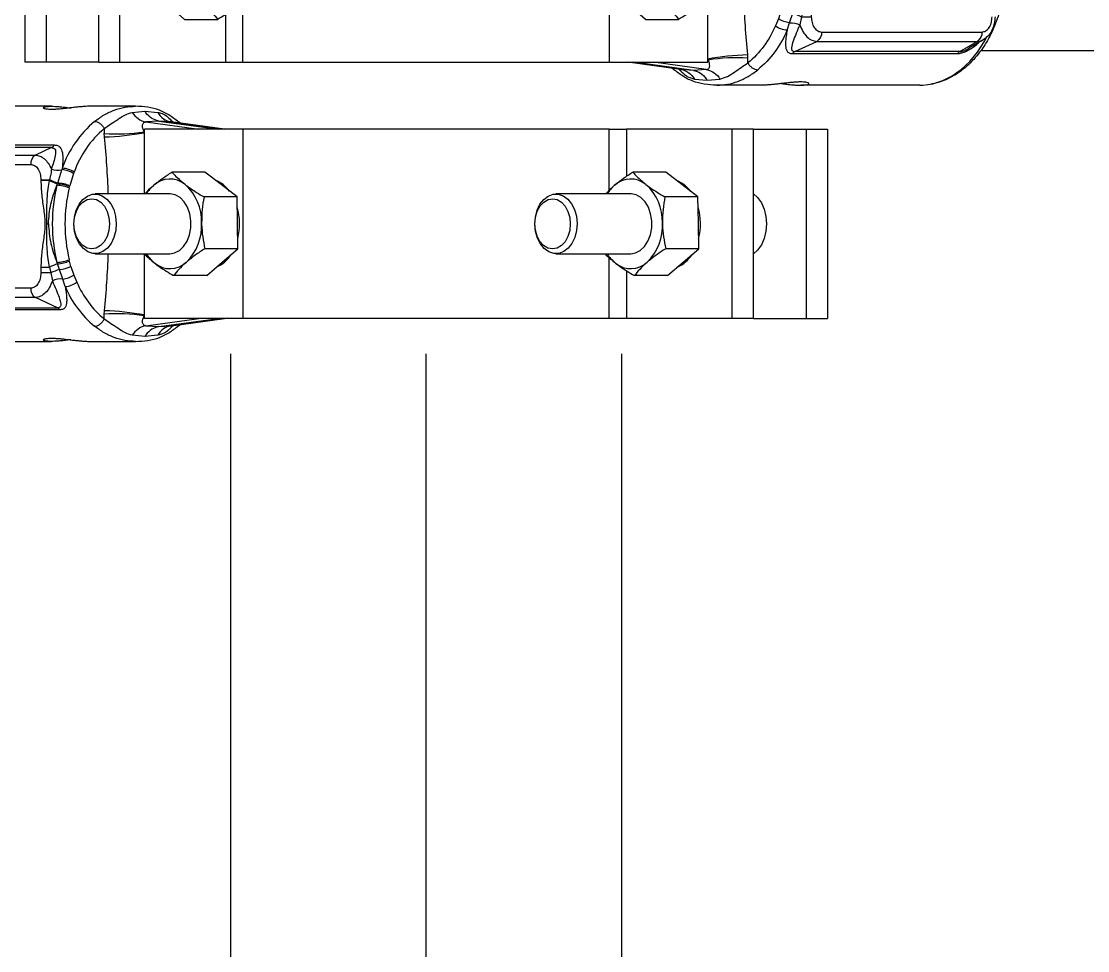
# Model space of a CAD drawing. Header units: millimetres. Extents: x 0 to 42050, y 0 to 29700.
# Drawn here: x 24042 to 24755, y 18030 to 18652 of the extents above; entities that cross this region are included whole.
import ezdxf

# ---------------------------------------------------------------- set-up
doc = ezdxf.new("R2010")
doc.units = ezdxf.units.MM
doc.header["$LTSCALE"] = 50
for name, color, linetype in [('3', 3, 'Continuous'), ('4', 4, 'Continuous'), ('KVC', 7, 'Continuous')]:
    doc.layers.add(name, color=color, linetype=linetype)

# ---------------------------------------------------------------- blocks, each defined once
blk = doc.blocks.new('A$C3A8E6F69')
at = {"layer": 'KVC', "color": 3, "linetype": 'Continuous', "lineweight": 25}
for p, q in [((-6729.1, 1019.5), (-7759.7, 1019.5)), ((-5999.6, 1019.5), (-6393.6, 1019.5)), ((-6027.3, 966.5), (-5917.6, 977.2)), ((-5917.6, 977.2), (-5805.9, 966.5)), ((-5798.4, 891.5), (-5909.1, 883.4)), ((-5909.1, 883.4), (-5449.8, 820.8)), ((-5798.4, 891.5), (-5279.5, 820.8)), ((-5688.9, 883.4), (-5798.4, 891.5)), ((-5229, 820.8), (-5690.7, 883.8)), ((-5688.9, 883.4), (-5229.6, 820.8)), ((-5614.3, 873.3), (-5622.6, 880.9)), ((-5622, 878.9), (-5616.7, 873.7)), ((-6269.8, 826.4), (-6270.2, 783.3)), ((-6268.2, 754.2), (-6270.2, 783.3)), ((-5920.9, 259.2), (-5920.9, 820.8)), ((-5067.8, 820.8), (-5920.9, 820.8)), ((-5067.8, 820.8), (-5067.8, -820.8)), ((-1890.8, 820.8), (-5067.8, 820.8)), ((-1890.8, 820.8), (-1740.2, 820.8)), ((-1890.8, 290.7), (-1890.8, 820.8)), ((-824.8, 820.8), (-1740.2, 820.8)), ((-1740.2, 820.8), (-1740.2, 413)), ((-824.8, -820.8), (-824.8, 820.8)), ((-641.5, 820.8), (-824.8, 820.8)), ((-641.5, 820.8), (-183.3, 820.8)), ((-641.5, -820.8), (-641.5, 820.8)), ((-183.3, 820.8), (-183.3, -820.8)), ((-183.3, 820.8), (0, 820.8)), ((0, 820.8), (0, -820.8)), ((-6728, 660.5), (-8149.3, 660.5)), ((-8124.9, 683.8), (-6703.6, 683.8)), ((-6728, 660.5), (-6867.9, 596.4)), ((-8258.6, 596.4), (-6867.9, 596.4)), ((-8298.8, 515.2), (-6908.1, 515.2)), ((-6674.1, 353.7), (-6638.1, 469.7)), ((-6634.9, 482.3), (-6638.1, 469.7)), ((-6819.7, 383), (-6744.1, 383)), ((-6819.7, 383), (-6819.7, 375.2)), ((-6745.9, 375.2), (-6819.7, 375.2)), ((-6744.1, 383), (-6745.9, 375.2)), ((-6535.8, 436.6), (-6569.3, 329.9)), ((-6531.2, 448.9), (-6535.8, 436.6)), ((-6680.7, 334.6), (-6676.7, 346.3)), ((-6676.7, 346.3), (-6674.1, 353.7)), ((-6573.9, 311.4), (-6571.1, 322.7)), ((-6571.1, 322.7), (-6569.3, 329.9)), ((-638.7, 259.2), (-641.5, 259.2)), ((-6769.2, 0), (-6754.1, 0)), ((-5920.9, -820.8), (-5920.9, -262.3)), ((-641.5, -259.2), (-638.7, -259.2)), ((-6680.7, -334.6), (-6676.7, -346.3)), ((-6659.2, -394.6), (-6676.7, -346.3)), ((-6571.1, -322.7), (-6573.9, -311.4)), ((-6558.9, -369.2), (-6571.1, -322.7)), ((-6558.9, -369.2), (-6533.9, -444.3)), ((-1890.8, -820.8), (-1890.8, -292.4)), ((-6819.7, -375.2), (-6819.7, -426.2)), ((-6819.7, -375.2), (-6745.9, -375.2)), ((-6734.4, -426.2), (-6819.7, -426.2)), ((-6745.9, -375.2), (-6734.4, -426.2)), ((-6734.4, -426.2), (-6720.1, -494.9)), ((-6630.3, -478.7), (-6659.2, -394.6)), ((-6533.9, -444.3), (-6507.8, -505.8)), ((-1740.2, -406.1), (-1740.2, -820.8)), ((-6609.7, -543.5), (-6630.3, -478.7)), ((-8314.6, -623.5), (-8184.9, -699.7)), ((-6908.1, -558.4), (-8298.8, -558.4)), ((-6867.9, -639.6), (-8258.6, -639.6)), ((-8108.1, -727.9), (-8258.6, -639.6)), ((-6675.4, -727.9), (-6867.9, -639.6)), ((-11451.2, -721.4), (-8287.9, -721.4)), ((-8177.5, -703.9), (-8184.5, -699.1)), ((-8108.1, -727.9), (-6675.4, -727.9)), ((-6654.6, -745.9), (-8087.4, -745.9)), ((-6270.2, -783.3), (-6268.2, -754.2)), ((-6269.8, -826.4), (-6270.2, -783.3)), ((-5067.8, -820.8), (-5920.9, -820.8)), ((-5909.1, -883.4), (-5449.8, -820.8)), ((-5798.4, -891.5), (-5279.5, -820.8)), ((-5688.9, -883.4), (-5229.6, -820.8)), ((-5686.2, -883.1), (-5229, -820.8)), ((-1890.8, -820.8), (-5067.8, -820.8)), ((-1740.2, -820.8), (-1890.8, -820.8)), ((-824.8, -820.8), (-1740.2, -820.8)), ((-641.5, -820.8), (-824.8, -820.8)), ((-641.5, -820.8), (-183.3, -820.8)), ((-183.3, -820.8), (0, -820.8)), ((-5909.1, -883.4), (-5798.4, -891.5)), ((-5798.4, -891.5), (-5688.9, -883.4)), ((-5621.9, -878.8), (-5616.7, -873.7)), ((-5917.6, -977.2), (-6027.3, -966.5)), ((-5805.9, -966.5), (-5917.6, -977.2)), ((-7759.7, -1019.5), (-6729.1, -1019.5)), ((-6393.6, -1019.5), (-5999.6, -1019.5))]:
    blk.add_line(p, q, dxfattribs=at)
at = {"layer": 'KVC', "color": 7, "linetype": 'Continuous', "lineweight": 25}
for p, q in [((-5396.7, 448.8), (-5683.8, 448.8)), ((-5257.5, 341.1), (-5396.7, 448.8)), ((-1400.3, 448.8), (-1687.3, 448.8)), ((-1261, 341.1), (-1400.3, 448.8)), ((-5118.2, 233.4), (-5257.5, 341.1)), ((-1121.8, 233.4), (-1261, 341.1)), ((-5700.9, 259.2), (-6349.6, 259.2)), ((-5118.2, 233.4), (-5405.2, 233.4)), ((-5114.5, 9), (-5118.2, 233.4)), ((-1704.5, 259.2), (-2353.2, 259.2)), ((-1121.8, 233.4), (-1408.8, 233.4)), ((-1118.1, 9), (-1121.8, 233.4)), ((-5110.8, -215.4), (-5114.5, 9)), ((-1114.4, -215.4), (-1118.1, 9)), ((-6349.6, -259.2), (-5700.9, -259.2)), ((-5110.8, -215.4), (-5397.8, -215.4)), ((-5246.4, -332.1), (-5110.8, -215.4)), ((-2353.2, -259.2), (-1704.5, -259.2)), ((-1114.4, -215.4), (-1401.4, -215.4)), ((-1250, -332.1), (-1114.4, -215.4)), ((-5382, -448.8), (-5246.4, -332.1)), ((-1385.6, -448.8), (-1250, -332.1)), ((-5382, -448.8), (-5669, -448.8)), ((-1385.6, -448.8), (-1672.6, -448.8))]:
    blk.add_line(p, q, dxfattribs=at)
at = {"layer": 'KVC', "color": 7, "linetype": 'Continuous', "lineweight": 25, "flags": 128}
for points in [[(-5239.1, 341.1), (-5288.7, 371), (-5304.1, 377.1)], [(-1242.7, 341.1), (-1292.3, 371), (-1307.5, 377)], [(-5182.8, 283.4), (-5194.6, 298.2), (-5239.1, 341.1)], [(-1186.4, 283.4), (-1198.2, 298.2), (-1242.7, 341.1)], [(-6172.3, 65.5), (-6166.4, 3.6), (-6171.1, -58.5), (-6186.2, -117.3), (-6210.8, -169.2), (-6243.4, -211.3), (-6282.3, -241.1), (-6325, -256.9), (-6369.2, -257.7), (-6412.3, -243.6), (-6451.7, -215.3), (-6485.1, -174.5), (-6510.7, -123.6), (-6527, -65.5), (-6532.9, -3.6), (-6528.2, 58.5), (-6513.1, 117.3), (-6488.5, 169.2), (-6455.8, 211.3), (-6417, 241.1), (-6374.2, 256.9), (-6330.1, 257.7), (-6287, 243.6), (-6247.6, 215.3), (-6214.1, 174.5), (-6188.5, 123.6), (-6172.3, 65.5)], [(-6230.2, 55), (-6225.2, -1.4), (-6230.7, -57.6), (-6246.3, -110), (-6271, -154.8), (-6303, -189.1), (-6340.2, -210.5), (-6380.1, -217.6), (-6419.8, -209.8), (-6456.8, -187.7), (-6488.5, -152.9), (-6512.8, -107.6), (-6527.9, -55), (-6532.9, 1.4), (-6527.4, 57.6), (-6511.8, 110), (-6487.2, 154.8), (-6455.2, 189.1), (-6418, 210.5), (-6378.1, 217.6), (-6338.3, 209.8), (-6301.3, 187.7), (-6269.6, 152.9), (-6245.4, 107.6), (-6230.2, 55)], [(-5700.9, -259.2), (-5660.1, -252.7), (-5618.5, -231.5), (-5581.8, -196.9), (-5551.9, -150.9), (-5530.7, -96), (-5519.4, -35.6), (-5518.6, 26.8), (-5528.5, 87.8), (-5548.3, 143.6), (-5577.1, 191.1), (-5613, 227.4), (-5654, 250.6), (-5697.8, 259.2), (-5700.9, 259.2)], [(-2175.9, 65.5), (-2170, 3.6), (-2174.7, -58.5), (-2189.8, -117.3), (-2214.4, -169.2), (-2247, -211.3), (-2285.9, -241.1), (-2328.6, -256.9), (-2372.8, -257.7), (-2415.8, -243.6), (-2455.2, -215.3), (-2488.7, -174.5), (-2514.3, -123.6), (-2530.6, -65.5), (-2536.5, -3.6), (-2531.8, 58.5), (-2516.7, 117.3), (-2492.1, 169.2), (-2459.4, 211.3), (-2420.6, 241.1), (-2377.8, 256.9), (-2333.6, 257.7), (-2290.6, 243.6), (-2251.2, 215.3), (-2217.7, 174.5), (-2192.1, 123.6), (-2175.9, 65.5)], [(-2233.8, 55), (-2228.8, -1.4), (-2234.3, -57.6), (-2249.9, -110), (-2274.6, -154.8), (-2306.6, -189.1), (-2343.8, -210.5), (-2383.6, -217.6), (-2423.4, -209.8), (-2460.4, -187.7), (-2492.1, -152.9), (-2516.4, -107.6), (-2531.5, -55), (-2536.5, 1.4), (-2531, 57.6), (-2515.4, 110), (-2490.8, 154.8), (-2458.7, 189.1), (-2421.5, 210.5), (-2381.7, 217.6), (-2341.9, 209.8), (-2304.9, 187.7), (-2273.2, 152.9), (-2249, 107.6), (-2233.8, 55)], [(-1704.5, -259.2), (-1663.7, -252.7), (-1622.1, -231.5), (-1585.3, -196.9), (-1555.5, -150.9), (-1534.3, -96), (-1523, -35.6), (-1522.2, 26.8), (-1532.1, 87.8), (-1551.9, 143.6), (-1580.7, 191.1), (-1616.6, 227.4), (-1657.6, 250.6), (-1701.4, 259.2), (-1704.5, 259.2)]]:
    blk.add_lwpolyline(points, dxfattribs=at)
at = {"layer": 'KVC', "color": 3, "linetype": 'Continuous', "lineweight": 25, "flags": 128}
for points in [[(-641.5, 261.2), (-604.6, 228), (-571.9, 181.8), (-547.4, 126.5), (-532.1, 64.9), (-526.9, 0), (-532.1, -64.9), (-547.4, -126.5), (-571.9, -181.8), (-604.6, -228), (-641.5, -261.2)], [(-7759.7, -1019.5), (-7786.2, -1018.8), (-7873.5, -1006.7), (-7959.1, -979.8), (-8041.7, -938.3), (-8120.2, -882.9), (-8193.3, -814.5), (-8260, -734), (-8319.3, -642.7), (-8339.4, -606)]]:
    blk.add_lwpolyline(points, dxfattribs=at)
at = {"layer": 'KVC', "color": 3, "linetype": 'Continuous', "lineweight": 25}
for centre, radius, start, end in [((-5875.1, 1057.5), 177.4, 210.86258, 258.94239), ((-5659.4, 1048.8), 168, 209.33763, 259.90333), ((-5747, 167.5), 942, 130.12106, 160.48175), ((-5704.9, 155.9), 876.7, 130.12106, 160.48175), ((-6158.8, 2185), 1406.1, 265.45307, 279.58722), ((-6322.3, 2964.4), 2210.9, 271.4015, 280.4773), ((-13787.3, 2), 7556.6, 1.95063, 5.71273), ((-6759.1, 717.6), 65, 298.54989, 328.61838), ((-6818.3, 521.2), 90.1, 123.4724, 183.8456), ((-6674, 621.6), 156.1, 249.384, 283.29046), ((-6653.8, 246.5), 223.8, 58.17513, 85.97967), ((-6647.9, 264.5), 218.2, 57.6789, 86.5871), ((-6282.1, 1386.4), 1112.5, 245.36276, 249.22351), ((-6328.9, 1277.1), 985.8, 245.08828, 249.50128), ((-5302.2, 0), 1418.6, 166.35588, 193.64412), ((-6693.1, 19.8), 315.1, 67.76453, 87.74669), ((-6690.4, 36.5), 310.1, 67.36683, 87.46696), ((-6688.7, 47.1), 306.9, 67.10583, 87.27522), ((-5290.9, 0), 1320.3, 166.35588, 193.64412), ((-13787.3, -2), 7556.6, 354.28727, 358.04937), ((-6282.1, -1386.4), 1112.5, 110.77649, 114.63724), ((-6693.1, -19.8), 315.1, 272.25331, 292.23547), ((-6690.4, -36.5), 310.1, 272.53304, 292.63317), ((-6678.8, -107.4), 287.9, 273.88771, 294.59985), ((-6463.5, -965.3), 603.3, 108.93225, 116.6765), ((-6654.7, -258.2), 221.8, 276.30727, 302.98656), ((-6644.9, -654.4), 176.3, 85.25005, 115.2333), ((-6623, -350.8), 193.2, 273.9425, 306.61649), ((-5770.7, -187.8), 911.3, 202.97396, 230.19559), ((-5726.9, -174.8), 848.1, 202.97396, 230.19559), ((-8208.9, -564.4), 90.1, 176.1544, 236.5276), ((-6818.3, -564.4), 90.1, 176.1544, 236.5276), ((-8137.5, -782.7), 62.1, 36.33208, 61.8618), ((-6704.7, -782.7), 62.1, 36.33208, 61.8618), ((-6158.8, -2185), 1406.1, 80.41279, 94.54699), ((-6322.3, -2964.4), 2210.9, 79.5227, 88.5985), ((-5875.1, -1057.5), 177.4, 101.05771, 149.13811), ((-5659.4, -1048.8), 168, 100.09719, 150.66656)]:
    blk.add_arc(centre, radius, start, end, dxfattribs=at)
at = {"layer": 'KVC', "color": 7, "linetype": 'Continuous', "lineweight": 25}
for centre, radius, start, end in [((-5701.3, 179), 209.2, 50.79282, 132.96825), ((-1704.9, 179), 209.2, 50.79282, 132.96825), ((-5625.7, 83.9), 330.5, 131.31634, 147.96079), ((-5855.3, 21.1), 429.4, 358.39052, 48.18691), ((-1629.3, 83.9), 330.5, 131.31634, 147.96079), ((-1858.9, 21.1), 429.4, 358.39052, 48.18691), ((-5632.5, -0.1), 536.5, 345.86468, 16.01636), ((-1636.1, -0.1), 536.5, 345.86468, 16.01636), ((-5869, -15.8), 443.6, 314.51524, 3.20688), ((-1872.6, -15.8), 443.6, 314.51524, 3.20688), ((-5633.9, -90.4), 320, 211.83478, 231.57959), ((-5403.6, -122.5), 273.6, 293.53315, 327.91515), ((-1637.5, -90.4), 320, 211.83478, 231.57959), ((-1407.2, -122.5), 273.6, 293.53315, 327.91515), ((-5700.6, -179), 209.2, 230.79282, 312.96825), ((-1704.2, -179), 209.2, 230.79282, 312.96825)]:
    blk.add_arc(centre, radius, start, end, dxfattribs=at)
at = {"layer": 'KVC', "color": 3, "linetype": 'Continuous', "lineweight": 25}
for points, knots in [([(-6740.3, 991.6), (-6748.4, 991.9), (-6764.8, 992.7), (-6782.4, 995.6), (-6794.2, 999.5), (-6799.6, 1004.1), (-6798.3, 1008.9), (-6790.4, 1013.2), (-6775.7, 1016.8), (-6755.1, 1019), (-6728.9, 1019.8), (-6698.7, 1019), (-6664.6, 1016.7), (-6628.1, 1013.2), (-6593.1, 1009.4), (-6570.7, 1006.7), (-6561.2, 1005.6)], [0, 0, 0, 0, 0.0716383, 0.1453948, 0.2170212, 0.2906562, 0.3635266, 0.4384842, 0.5116892, 0.5871074, 0.6587462, 0.7325265, 0.8031656, 0.8758013, 0.9474468, 1, 1, 1, 1]), ([(-6393.6, 1019.4), (-6395.7, 1019.4), (-6406.4, 1019.6), (-6430.4, 1018.5), (-6464.4, 1016.1), (-6501.7, 1012.5), (-6540.4, 1008.1), (-6580.3, 1003.3), (-6619.8, 998.8), (-6658.2, 994.9), (-6691, 992.5), (-6718.7, 991.4), (-6733.1, 991.5), (-6740.3, 991.6)], [0, 0, 0, 0, 0.024351, 0.123163, 0.224831, 0.32395, 0.425818, 0.527223, 0.63151, 0.733798, 0.839168, 0.918841, 1, 1, 1, 1]), ([(-5615.6, 875.3), (-5643.1, 896.7), (-5697.6, 939.2), (-5788.6, 988.1), (-5890, 1014.1), (-5963.3, 1017.7), (-5999.8, 1019.5)], [0, 0, 0, 0, 0.257731, 0.512244, 0.757756, 1, 1, 1, 1]), ([(-7787.8, 1017.1), (-7809.5, 1016), (-7859.4, 1013.3), (-7932.9, 993.7), (-8004.7, 965.3), (-8084, 922), (-8175.4, 853.8), (-8265.9, 756.4), (-8339.5, 648.2), (-8392.9, 545.8), (-8439.6, 429), (-8479.4, 287.7), (-8501.2, 142.3), (-8507.2, 10.3), (-8503.9, -98.7), (-8491.9, -206.8), (-8471, -316), (-8442.6, -417.4), (-8408.8, -507.7), (-8376.7, -576.9), (-8346.1, -633.6), (-8314.9, -684.3), (-8275.9, -739.6), (-8222.8, -803.5), (-8147.8, -875.9), (-8045.5, -947.4), (-7944.1, -992.9), (-7877, -1006.1), (-7855.5, -1010.4)], [0, 0, 0, 0, 0.028367, 0.065153, 0.09807, 0.127125, 0.178718, 0.237983, 0.282514, 0.32525, 0.363008, 0.415343, 0.47645, 0.510718, 0.54745, 0.585376, 0.61997, 0.660277, 0.693949, 0.721517, 0.742187, 0.76404, 0.787374, 0.818244, 0.859127, 0.910097, 0.971198, 1, 1, 1, 1]), ([(-6269.8, 826.4), (-6231.6, 852.8), (-6183.7, 886), (-6133.5, 918.9), (-6123.6, 925.2), (-6123.6, 925.2), (-6123.6, 925.3), (-6123.4, 925.4), (-6122.8, 925.8), (-6120.1, 927.5), (-6109.8, 933.9), (-6078.1, 952.7), (-6048.9, 960.7), (-6027.3, 966.5)], [0, 0, 0, 0, 0.481039, 0.602181, 0.602186, 0.602227, 0.602336, 0.602745, 0.604321, 0.610506, 0.634933, 0.730908, 1, 1, 1, 1]), ([(-5798.4, 891.5), (-5818.6, 897.2), (-5859.2, 908.5), (-5897.6, 946.9), (-5914.6, 972.6), (-5917.6, 977.2)], [0, 0, 0, 0, 0.45132, 0.902622, 1, 1, 1, 1]), ([(-5805.9, 966.5), (-5800.1, 965.5), (-5787.1, 963.2), (-5766.2, 955.9), (-5733.8, 939.1), (-5703.2, 911.7), (-5680.9, 889.6), (-5672.5, 881.3)], [0, 0, 0, 0, 0.104556, 0.237787, 0.40129, 0.773507, 1, 1, 1, 1]), ([(-5924.6, 798.5), (-5928.7, 808), (-5937, 826.9), (-5939.6, 849.5), (-5936.4, 864.9), (-5930.8, 874.5), (-5922, 881.4), (-5913.3, 882.8), (-5909.1, 883.4)], [0, 0, 0, 0, 0.250384, 0.499914, 0.630835, 0.74968, 0.877121, 1, 1, 1, 1]), ([(-6728, 660.5), (-6723.5, 660.3), (-6714.2, 659.8), (-6701.3, 653.2), (-6689.8, 632.9), (-6695.3, 577), (-6715.5, 516.1), (-6729, 475.6)], [0, 0, 0, 0, 0.060558, 0.125315, 0.251253, 0.501034, 1, 1, 1, 1]), ([(-6703.6, 683.8), (-6693.9, 682.8), (-6673.8, 680.8), (-6647.2, 660.5), (-6631, 619.4), (-6627.4, 556.7), (-6632.4, 507.1), (-6634.9, 482.3)], [0, 0, 0, 0, 0.11976, 0.248499, 0.500441, 0.749848, 1, 1, 1, 1]), ([(-6867.9, 596.4), (-6854.5, 594.5), (-6827.7, 590.7), (-6789.1, 565.1), (-6754.4, 527.1), (-6737.6, 493.1), (-6729, 475.6)], [0, 0, 0, 0, 0.249664, 0.498482, 0.74209, 1, 1, 1, 1]), ([(-6908.1, 515.2), (-6896.9, 513.4), (-6879.5, 510.7), (-6858.8, 494.3), (-6844.8, 477.4), (-6833.5, 456.4), (-6822.6, 425.4), (-6820.8, 399.8), (-6819.7, 383)], [0, 0, 0, 0, 0.235181, 0.362605, 0.49107, 0.620857, 0.752515, 1, 1, 1, 1]), ([(-6729, 475.6), (-6729.8, 460.8), (-6731.5, 430.7), (-6739.9, 399.1), (-6744.1, 383)], [0, 0, 0, 0, 0.492427, 1, 1, 1, 1]), ([(-6819.7, 375.2), (-6818.1, 333.9), (-6814.8, 248.1), (-6795.2, 124.6), (-6779, -1.1), (-6795.5, -126.4), (-6814.9, -249.1), (-6818.1, -334.2), (-6819.7, -375.2)], [0, 0, 0, 0, 0.163351, 0.339202, 0.50189, 0.663271, 0.837771, 1, 1, 1, 1]), ([(-6769.2, 0), (-6769.2, 25.9), (-6769.3, 74.3), (-6768.3, 147.3), (-6765.2, 223), (-6758.8, 300), (-6749.9, 351.7), (-6745.9, 375.2)], [0, 0, 0, 0, 0.20591, 0.384544, 0.582015, 0.810603, 1, 1, 1, 1]), ([(-6754.1, 0), (-6749.8, 57.7), (-6741.3, 172.8), (-6700.9, 280.8), (-6680.7, 334.6)], [0, 0, 0, 0, 0.501277, 1, 1, 1, 1]), ([(-6745.9, -375.2), (-6749.9, -351.7), (-6758.8, -300), (-6765.3, -223), (-6768.4, -147.3), (-6769.3, -74.2), (-6769.2, -25.9), (-6769.2, 0)], [0, 0, 0, 0, 0.18954, 0.417653, 0.615578, 0.794166, 1, 1, 1, 1]), ([(-6754.1, 0), (-6749.8, -57.7), (-6741.3, -172.8), (-6700.9, -280.8), (-6680.7, -334.6)], [0, 0, 0, 0, 0.501277, 1, 1, 1, 1]), ([(-8412.6, -426.2), (-8411.4, -445.3), (-8409.1, -483.9), (-8390.4, -539.5), (-8360, -590), (-8330, -612), (-8314.7, -623.3)], [0, 0, 0, 0, 0.238218, 0.48295, 0.736276, 1, 1, 1, 1]), ([(-8298.8, -558.4), (-8310.1, -556.6), (-8327.4, -553.9), (-8348.1, -537.5), (-8362.1, -520.6), (-8373.4, -499.6), (-8384.4, -468.6), (-8386.1, -443), (-8387.3, -426.2)], [0, 0, 0, 0, 0.235181, 0.362605, 0.49107, 0.620857, 0.752515, 1, 1, 1, 1]), ([(-6819.7, -426.2), (-6820.8, -443), (-6822.6, -468.6), (-6833.5, -499.6), (-6844.8, -520.6), (-6858.8, -537.5), (-6879.5, -553.9), (-6896.9, -556.6), (-6908.1, -558.4)], [0, 0, 0, 0, 0.247485, 0.379031, 0.50893, 0.637281, 0.764819, 1, 1, 1, 1]), ([(-6720.1, -494.9), (-6728.4, -515.7), (-6744.3, -555.7), (-6781.2, -601.5), (-6823.3, -632.8), (-6853, -637.3), (-6867.9, -639.6)], [0, 0, 0, 0, 0.260557, 0.502006, 0.75096, 1, 1, 1, 1]), ([(-6720.1, -494.9), (-6709.1, -520.3), (-6687.2, -571), (-6661.3, -638), (-6647.1, -683.3), (-6647.4, -708.2), (-6651.2, -718.9), (-6659.3, -726.6), (-6670.2, -727.5), (-6675.4, -727.9)], [0, 0, 0, 0, 0.250193, 0.499491, 0.749057, 0.817737, 0.876704, 0.941457, 1, 1, 1, 1]), ([(-6609.7, -543.5), (-6606.7, -560.6), (-6600.9, -593.9), (-6596.2, -638), (-6595.7, -674), (-6599.1, -703.2), (-6607.9, -725.5), (-6624.4, -742.2), (-6644.6, -744.6), (-6654.6, -745.9)], [0, 0, 0, 0, 0.174294, 0.339934, 0.498854, 0.624119, 0.749452, 0.875094, 1, 1, 1, 1]), ([(-8258.6, -639.6), (-8275, -638.3), (-8296.4, -636.7), (-8313.5, -622.6), (-8317.5, -619.3)], [0, 0, 0, 0, 0.764456, 1, 1, 1, 1]), ([(-8087.4, -745.9), (-8099.4, -744.6), (-8123.4, -742.1), (-8164.9, -725.3), (-8204.9, -702.6), (-8242.3, -677.1), (-8263.9, -656.9), (-8274.1, -647.3)], [0, 0, 0, 0, 0.204005, 0.408622, 0.612539, 0.816812, 1, 1, 1, 1]), ([(-8108.1, -727.9), (-8112.9, -727.6), (-8122.8, -727), (-8147, -719.7), (-8165.4, -710.2), (-8177.5, -703.9)], [0, 0, 0, 0, 0.237708, 0.495914, 1, 1, 1, 1]), ([(-6027.3, -966.5), (-6048.8, -960.5), (-6090.3, -948.9), (-6173, -892.4), (-6231.4, -852.6), (-6269.8, -826.4)], [0, 0, 0, 0, 0.269149, 0.51886, 1, 1, 1, 1]), ([(-5909.1, -883.4), (-5913.3, -882.8), (-5922, -881.4), (-5930.8, -874.5), (-5936.4, -864.9), (-5939.6, -849.5), (-5937, -826.9), (-5928.7, -808), (-5924.6, -798.5)], [0, 0, 0, 0, 0.123008, 0.250582, 0.3694, 0.500261, 0.749704, 1, 1, 1, 1]), ([(-5999.8, -1019.5), (-5963.2, -1017.7), (-5889.6, -1014.1), (-5788.5, -987.8), (-5697.1, -939), (-5642.9, -896.6), (-5615.6, -875.3)], [0, 0, 0, 0, 0.242532, 0.488891, 0.743096, 1, 1, 1, 1]), ([(-5798.4, -891.5), (-5818.6, -897.2), (-5859.2, -908.5), (-5897.6, -946.9), (-5914.6, -972.6), (-5917.6, -977.2)], [0, 0, 0, 0, 0.451278, 0.902538, 1, 1, 1, 1]), ([(-5670.3, -881), (-5679.7, -889.4), (-5694.6, -902.9), (-5717.5, -924.7), (-5750.3, -951.1), (-5784.4, -960.6), (-5805.9, -966.5)], [0, 0, 0, 0, 0.228983, 0.36528, 0.600757, 1, 1, 1, 1]), ([(-6561.2, -1005.6), (-6570.2, -1006.6), (-6592.8, -1009.3), (-6628.1, -1013.2), (-6666, -1016.8), (-6700.4, -1019), (-6731, -1019.8), (-6756.3, -1019), (-6776.3, -1016.7), (-6790.3, -1013.2), (-6798.2, -1008.9), (-6799.6, -1004.2), (-6794.4, -999.6), (-6782.5, -995.6), (-6764, -992.7), (-6740.2, -991.3), (-6711.2, -991.5), (-6678.8, -993.2), (-6643.1, -996.3), (-6605.4, -1000.4), (-6565.9, -1005), (-6526.2, -1009.7), (-6486.7, -1014), (-6449.8, -1017.3), (-6418, -1019.3), (-6401.1, -1019.3), (-6393.6, -1019.4)], [0, 0, 0, 0, 0.0291664, 0.0728336, 0.1154797, 0.1594152, 0.2011489, 0.2441302, 0.2852816, 0.3275961, 0.3693338, 0.4122304, 0.4548667, 0.4987451, 0.5412112, 0.5849705, 0.6264005, 0.6690512, 0.7102168, 0.752528, 0.7945865, 0.8378236, 0.8805618, 0.9245699, 0.9667293, 1, 1, 1, 1])]:
    blk.add_open_spline(points, degree=3, knots=knots, dxfattribs=at)
for points in [[(-6354.1, 887.9), (-6326.6, 908), (-6271.7, 948.1), (-6183.4, 988.4), (-6092.4, 1014.7), (-6030.6, 1017.9), (-5999.8, 1019.5)], [(-6354.1, 887.9), (-6346.7, 887), (-6331.9, 885.3), (-6307.9, 871.5), (-6285.7, 851.5), (-6275.1, 834.8), (-6269.8, 826.4)], [(-6354.1, -887.9), (-6346.7, -887), (-6331.9, -885.3), (-6307.9, -871.5), (-6285.7, -851.5), (-6275.1, -834.8), (-6269.8, -826.4)], [(-5999.8, -1019.5), (-6030.6, -1017.9), (-6092.4, -1014.7), (-6183.4, -988.4), (-6271.7, -948.1), (-6326.6, -908), (-6354.1, -887.9)]]:
    blk.add_open_spline(points, degree=3, dxfattribs=at)
at = {"layer": 'KVC', "color": 7, "linetype": 'Continuous', "lineweight": 25}
for points, knots in [([(-5843.9, 332.1), (-5840.6, 334.9), (-5816.1, 355.8), (-5764.8, 395.3), (-5710.9, 430.9), (-5683.8, 448.8)], [0, 0, 0, 0, 0.07009, 0.530784, 1, 1, 1, 1]), ([(-5683.8, 448.8), (-5675.8, 439.8), (-5644.8, 404.7), (-5601.3, 368.2), (-5569, 341.1)], [0, 0, 0, 0, 0.257551, 1, 1, 1, 1]), ([(-1847.5, 332.1), (-1844.2, 334.9), (-1819.7, 355.8), (-1768.4, 395.3), (-1714.5, 430.9), (-1687.3, 448.8)], [0, 0, 0, 0, 0.07009, 0.530784, 1, 1, 1, 1]), ([(-1687.3, 448.8), (-1679.4, 439.8), (-1648.3, 404.7), (-1604.9, 368.2), (-1572.6, 341.1)], [0, 0, 0, 0, 0.257551, 1, 1, 1, 1]), ([(-5917.7, 259.2), (-5914, 263.6), (-5894.2, 287.5), (-5866.4, 312.1), (-5843.9, 332.1)], [0, 0, 0, 0, 0.186759, 1, 1, 1, 1]), ([(-5569, 341.1), (-5556, 331.3), (-5507.5, 294.9), (-5448.4, 259.4), (-5405.2, 233.4)], [0, 0, 0, 0, 0.268634, 1, 1, 1, 1]), ([(-1921.3, 259.2), (-1917.6, 263.6), (-1897.8, 287.5), (-1870, 312.1), (-1847.5, 332.1)], [0, 0, 0, 0, 0.186759, 1, 1, 1, 1]), ([(-1572.6, 341.1), (-1559.6, 331.3), (-1511.1, 294.9), (-1452, 259.4), (-1408.8, 233.4)], [0, 0, 0, 0, 0.268634, 1, 1, 1, 1]), ([(-5405.2, 233.4), (-5411.5, 197), (-5424.1, 123.4), (-5425.4, 47.4), (-5426.1, 9)], [0, 0, 0, 0, 0.495458, 1, 1, 1, 1]), ([(-1408.8, 233.4), (-1415.1, 197), (-1427.7, 123.4), (-1429, 47.4), (-1429.7, 9)], [0, 0, 0, 0, 0.495458, 1, 1, 1, 1]), ([(-5426.1, 9), (-5426, 3.7), (-5425.1, -36.6), (-5418.5, -112.5), (-5404.8, -180.9), (-5397.8, -215.4)], [0, 0, 0, 0, 0.07009, 0.5307844, 1, 1, 1, 1]), ([(-1429.7, 9), (-1429.6, 3.7), (-1428.7, -36.6), (-1422.1, -112.5), (-1408.4, -180.9), (-1401.4, -215.4)], [0, 0, 0, 0, 0.07009, 0.530784, 1, 1, 1, 1]), ([(-5924.1, -259.2), (-5923.6, -259.7), (-5899.5, -286.3), (-5865.8, -314), (-5832.8, -341.1)], [0, 0, 0, 0, 0.018168, 1, 1, 1, 1]), ([(-5397.8, -215.4), (-5426.7, -234.3), (-5485, -272.6), (-5533.5, -312.2), (-5558, -332.1)], [0, 0, 0, 0, 0.495458, 1, 1, 1, 1]), ([(-1927.7, -259.2), (-1927.2, -259.7), (-1903, -286.3), (-1869.4, -314), (-1836.4, -341.1)], [0, 0, 0, 0, 0.018168, 1, 1, 1, 1]), ([(-1401.4, -215.4), (-1430.3, -234.3), (-1488.6, -272.6), (-1537.1, -312.2), (-1561.6, -332.1)], [0, 0, 0, 0, 0.495458, 1, 1, 1, 1]), ([(-5832.8, -341.1), (-5819.8, -350.9), (-5771.3, -387.4), (-5712.2, -422.9), (-5669, -448.8)], [0, 0, 0, 0, 0.268634, 1, 1, 1, 1]), ([(-5558, -332.1), (-5561.2, -334.9), (-5585.3, -355.8), (-5625.8, -395.3), (-5654.5, -430.9), (-5669, -448.8)], [0, 0, 0, 0, 0.07009, 0.530784, 1, 1, 1, 1]), ([(-1836.4, -341.1), (-1823.4, -350.9), (-1774.9, -387.4), (-1715.8, -422.9), (-1672.6, -448.8)], [0, 0, 0, 0, 0.268634, 1, 1, 1, 1]), ([(-1561.6, -332.1), (-1564.8, -334.9), (-1588.9, -355.8), (-1629.4, -395.3), (-1658.1, -430.9), (-1672.6, -448.8)], [0, 0, 0, 0, 0.07009, 0.530784, 1, 1, 1, 1])]:
    blk.add_open_spline(points, degree=3, knots=knots, dxfattribs=at)

msp = doc.modelspace()

# ---------------------------------------------------------------- linework, layer by layer
at = {"layer": '3'}
for p, q in [((24181.71, 18429.62), (24181.71, 17689.64)), ((24443.38, 18429.62), (24443.38, 17689.64))]:
    msp.add_line(p, q, dxfattribs=at)
at = {"layer": '4'}
msp.add_line((24312.54, 16164.95), (24312.54, 18429.62), dxfattribs=at)

# ---------------------------------------------------------------- block references
at = {"layer": 'KVC', "yscale": 0.07715735999999997, "zscale": 0.07715735999999997}
for p, xscale in [((24044.09, 18688.04), -0.07715735999999997), ((24581, 18516.62), 0.07715735999999997)]:
    msp.add_blockref('A$C3A8E6F69', p, dxfattribs=dict(at, xscale=xscale))

doc.saveas('drawing.dxf')
